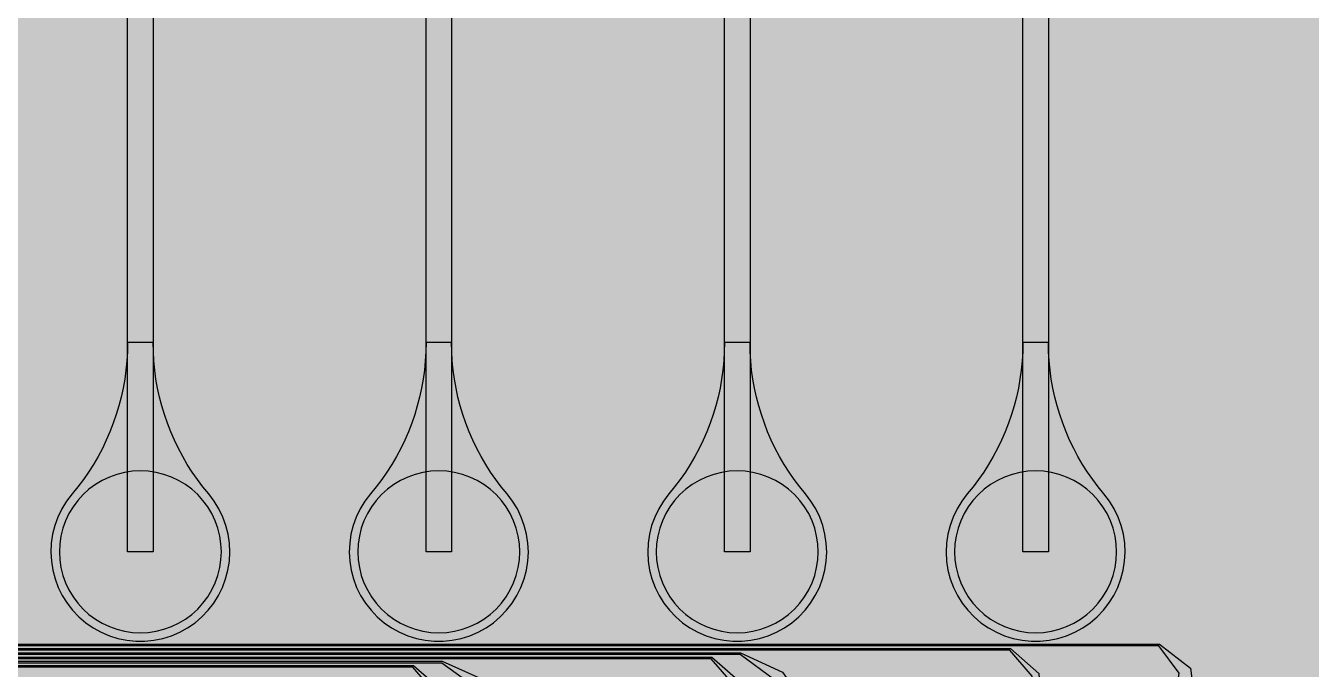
# Model space of a CAD drawing. Header units: metres. Extents: x -7240 to 10960, y -29667 to 1823.
# Drawn here: x -1187 to 321, y -20920 to -20165 of the extents above; entities that cross this region are included whole.
import ezdxf

# ---------------------------------------------------------------- set-up
doc = ezdxf.new("R2010")
doc.units = ezdxf.units.M
for name, color, linetype in [('Metal1', 4, 'CONTINUOUS'), ('Polyimide', 7, 'CONTINUOUS'), ('Polyimide_Negative', 5, 'CONTINUOUS')]:
    doc.layers.add(name, color=color, linetype=linetype)

msp = doc.modelspace()

# ---------------------------------------------------------------- hatches: boundary and pattern name
at = {"layer": 'Polyimide'}
msp.add_hatch(color=7, dxfattribs=at).paths.add_polyline_path([(4088.5, -11806.9), (4098.7, -11851.2), (4115.6, -11893.5), (4138.6, -11932.7), (4167.4, -11968), (4201.1, -11998.5), (4239, -12023.6), (4280.3, -12042.7), (4349.2, -12073.7), (4413.2, -12113.8), (4471.3, -12162), (4522.3, -12217.7), (4565.4, -12279.7), (4599.7, -12346.9), (4624.7, -12418.2), (4639.9, -12492.2), (4645, -12567.5), (4639.9, -12642.8), (4624.7, -12716.8), (4599.7, -12788.1), (4565.4, -12855.3), (4522.3, -12917.3), (4471.3, -12973), (4413.2, -13021.2), (4349.2, -13061.3), (4280.3, -13092.3), (4239, -13111.4), (4201.1, -13136.5), (4167.4, -13167), (4138.6, -13202.3), (4115.6, -13241.5), (4098.7, -13283.8), (4088.5, -13328.1), (4085, -13373.5), (4085, -13567.5), (4099.4, -13861.6), (4142.6, -14152.8), (4214.2, -14438.4), (4313.4, -14715.5), (4439.2, -14981.7), (4590.6, -15234.2), (4766, -15470.7), (4963.7, -15688.8), (5181.8, -15886.5), (5418.3, -16061.9), (5670.8, -16213.3), (5936.9, -16339.1), (6214.1, -16438.3), (6499.7, -16509.9), (6790.9, -16553.1), (7085, -16567.5), (9960.4, -16567.5), (10038.8, -16571.4), (10116.4, -16582.9), (10192.6, -16601.9), (10266.5, -16628.4), (10337.5, -16662), (10404.8, -16702.3), (10467.9, -16749.1), (10526.1, -16801.8), (10578.8, -16860), (10625.6, -16923), (10665.9, -16990.4), (10699.5, -17061.4), (10725.9, -17135.3), (10745, -17211.4), (10756.5, -17289.1), (10760.4, -17367.5), (10760.4, -21957.3), (10721.6, -22012.9), (10686, -22070.6), (10653.6, -22130.1), (10624.5, -22191.4), (10598.9, -22254.2), (10576.8, -22318.2), (10558.3, -22383.5), (10543.4, -22449.6), (10532.2, -22516.5), (10524.7, -22583.8), (10521, -22651.5), (10521, -22719.3), (10524.7, -22787), (10532.2, -22854.4), (10543.4, -22921.2), (10558.3, -22987.4), (10576.8, -23052.6), (10598.9, -23116.7), (10624.5, -23179.5), (10653.6, -23240.7), (10686, -23300.3), (10721.6, -23357.9), (10760.4, -23413.5), (10760.4, -28667.5), (10756.5, -28745.9), (10745, -28823.6), (10725.9, -28899.7), (10699.5, -28973.6), (10665.9, -29044.6), (10625.6, -29112), (10578.8, -29175), (10526.1, -29233.2), (10467.9, -29285.9), (10404.8, -29332.7), (10337.5, -29373), (10266.5, -29406.6), (10192.6, -29433.1), (10116.4, -29452.1), (10038.8, -29463.6), (9960.4, -29467.5), (-6239.6, -29467.5), (-6318, -29463.6), (-6395.7, -29452.1), (-6471.9, -29433.1), (-6545.8, -29406.6), (-6616.7, -29373), (-6684.1, -29332.7), (-6747.1, -29285.9), (-6805.3, -29233.2), (-6858, -29175), (-6904.8, -29112), (-6945.2, -29044.6), (-6978.7, -28973.6), (-7005.2, -28899.7), (-7024.3, -28823.6), (-7035.8, -28745.9), (-7039.6, -28667.5), (-7039.6, -23426.3), (-6999.4, -23370.1), (-6962.3, -23311.6), (-6928.7, -23251.2), (-6898.5, -23189), (-6871.8, -23125.1), (-6848.8, -23059.9), (-6829.5, -22993.4), (-6814, -22926), (-6802.4, -22857.8), (-6794.6, -22789.1), (-6790.7, -22720), (-6790.7, -22650.8), (-6794.6, -22581.8), (-6802.4, -22513), (-6814, -22444.8), (-6829.5, -22377.4), (-6848.8, -22311), (-6871.8, -22245.7), (-6898.5, -22181.9), (-6928.7, -22119.7), (-6962.3, -22059.2), (-6999.4, -22000.8), (-7039.6, -21944.5), (-7039.6, -17367.5), (-7035.8, -17289.1), (-7024.3, -17211.4), (-7005.2, -17135.3), (-6978.7, -17061.4), (-6945.2, -16990.4), (-6904.8, -16923), (-6858, -16860), (-6805.3, -16801.8), (-6747.1, -16749.1), (-6684.1, -16702.3), (-6616.7, -16662), (-6545.8, -16628.4), (-6471.9, -16601.9), (-6395.7, -16582.9), (-6318, -16571.4), (-6239.6, -16567.5), (-3334, -16567.5), (-3039.9, -16553.1), (-2748.7, -16509.9), (-2463.1, -16438.3), (-2185.9, -16339.1), (-1919.8, -16213.3), (-1667.3, -16061.9), (-1430.8, -15886.5), (-1212.7, -15688.8), (-1015, -15470.7), (-839.6, -15234.2), (-688.2, -14981.7), (-562.4, -14715.5), (-463.2, -14438.4), (-391.6, -14152.8), (-348.4, -13861.6), (-334, -13567.5), (-334, -13373.5), (-337.5, -13328.1), (-347.7, -13283.8), (-364.6, -13241.5), (-387.6, -13202.3), (-416.4, -13167), (-450.1, -13136.5), (-488, -13111.4), (-529.3, -13092.3), (-529.3, -13092.3), (-598.2, -13061.3), (-662.2, -13021.2), (-720.3, -12973), (-771.3, -12917.3), (-814.4, -12855.3), (-848.7, -12788.1), (-873.7, -12716.8), (-888.9, -12642.8), (-894, -12567.5), (-888.9, -12492.2), (-873.7, -12418.2), (-848.7, -12346.9), (-814.4, -12279.7), (-771.3, -12217.7), (-720.3, -12162), (-662.2, -12113.8), (-598.2, -12073.7), (-529.3, -12042.7), (-488, -12023.6), (-450.1, -11998.5), (-416.4, -11968), (-387.6, -11932.7), (-364.6, -11893.5), (-347.7, -11851.2), (-337.5, -11806.9), (-334, -11761.5), (-334, -11074.3), (-337.5, -11028.9), (-347.7, -10984.6), (-364.6, -10942.4), (-387.6, -10903.1), (-416.4, -10867.8), (-450.1, -10837.3), (-488, -10812.2), (-529.3, -10793.2), (-529.3, -10793.2), (-598.2, -10762.1), (-662.2, -10722.1), (-720.3, -10673.8), (-771.3, -10618.1), (-814.4, -10556.1), (-848.7, -10488.9), (-873.7, -10417.6), (-888.9, -10343.7), (-894, -10268.3), (-888.9, -10193), (-873.7, -10119), (-848.7, -10047.8), (-814.4, -9980.5), (-771.3, -9918.5), (-720.3, -9862.9), (-662.2, -9814.6), (-598.2, -9774.6), (-529.3, -9743.5), (-488, -9724.5), (-450.1, -9699.4), (-416.4, -9668.8), (-387.6, -9633.5), (-364.6, -9594.3), (-347.7, -9552), (-337.5, -9507.7), (-334, -9462.4), (-334, -8775.1), (-337.5, -8729.8), (-347.7, -8685.5), (-364.6, -8643.2), (-387.6, -8604), (-416.4, -8568.7), (-450.1, -8538.1), (-488, -8513), (-529.3, -8494), (-529.3, -8494), (-598.2, -8462.9), (-662.2, -8422.9), (-720.3, -8374.6), (-771.3, -8319), (-814.4, -8257), (-848.7, -8189.7), (-873.7, -8118.5), (-888.9, -8044.5), (-894, -7969.2), (-888.9, -7893.8), (-873.7, -7819.9), (-848.7, -7748.6), (-814.4, -7681.4), (-771.3, -7619.4), (-720.3, -7563.7), (-662.2, -7515.4), (-598.2, -7475.4), (-529.3, -7444.3), (-529.3, -7444.3), (-488, -7425.3), (-450.1, -7400.2), (-416.4, -7369.7), (-387.6, -7334.4), (-364.6, -7295.1), (-347.7, -7252.9), (-337.5, -7208.6), (-334, -7163.2), (-334, -6476), (-337.5, -6430.6), (-347.7, -6386.3), (-364.6, -6344), (-387.6, -6304.8), (-416.4, -6269.5), (-450.1, -6239), (-488, -6213.9), (-529.3, -6194.8), (-529.3, -6194.8), (-598.2, -6163.8), (-662.2, -6123.7), (-720.3, -6075.5), (-771.3, -6019.8), (-814.4, -5957.8), (-848.7, -5890.6), (-873.7, -5819.3), (-888.9, -5745.3), (-894, -5670), (-888.9, -5594.7), (-873.7, -5520.7), (-848.7, -5449.4), (-814.4, -5382.2), (-771.3, -5320.2), (-720.3, -5264.5), (-662.2, -5216.3), (-598.2, -5176.2), (-529.3, -5145.2), (-529.3, -5145.2), (-488, -5126.1), (-450.1, -5101), (-416.4, -5070.5), (-387.6, -5035.2), (-364.6, -4996), (-347.7, -4953.7), (-337.5, -4909.4), (-334, -4864), (-334, 380), (-334, 1522.5), (-289, 1522.5), (-288.8, 1515.6), (-288.1, 1508.8), (-287, 1502), (-285.4, 1495.3), (-283.4, 1488.7), (-281, 1482.3), (-278.2, 1476.1), (-274.9, 1470), (-271.3, 1464.2), (-267.3, 1458.6), (-262.9, 1453.3), (-258.2, 1448.3), (-253.2, 1443.6), (-247.9, 1439.2), (-242.3, 1435.2), (-236.5, 1431.6), (-230.4, 1428.3), (-224.2, 1425.5), (-217.8, 1423.1), (-211.2, 1421.1), (-204.5, 1419.5), (-197.7, 1418.4), (-190.9, 1417.7), (-184, 1417.5), (-177.1, 1417.7), (-170.3, 1418.4), (-163.5, 1419.5), (-156.8, 1421.1), (-150.2, 1423.1), (-143.8, 1425.5), (-137.6, 1428.3), (-131.5, 1431.6), (-125.7, 1435.2), (-120.1, 1439.2), (-114.8, 1443.6), (-109.8, 1448.3), (-105.1, 1453.3), (-100.7, 1458.6), (-96.7, 1464.2), (-93.1, 1470), (-89.8, 1476.1), (-87, 1482.3), (-84.6, 1488.7), (-82.6, 1495.3), (-81, 1502), (-79.9, 1508.8), (-79.2, 1515.6), (-79, 1522.5), (1786, 1522.5), (3835, 1522.5), (3835.2, 1529), (3835.9, 1535.6), (3836.9, 1542), (3838.4, 1548.4), (3840.3, 1554.6), (3842.6, 1560.8), (3845.3, 1566.7), (3848.4, 1572.5), (3851.9, 1578.1), (3855.7, 1583.4), (3859.8, 1588.4), (3864.3, 1593.2), (3869.1, 1597.7), (3874.1, 1601.8), (3879.4, 1605.6), (3885, 1609.1), (3890.8, 1612.2), (3896.7, 1614.9), (3902.9, 1617.2), (3909.1, 1619.1), (3915.5, 1620.6), (3921.9, 1621.6), (3928.5, 1622.3), (3935, 1622.5), (3941.5, 1622.3), (3948.1, 1621.6), (3954.5, 1620.6), (3960.9, 1619.1), (3967.1, 1617.2), (3973.3, 1614.9), (3979.2, 1612.2), (3985, 1609.1), (3990.6, 1605.6), (3995.9, 1601.8), (4000.9, 1597.7), (4005.7, 1593.2), (4010.2, 1588.4), (4014.3, 1583.4), (4018.1, 1578.1), (4021.6, 1572.5), (4024.7, 1566.7), (4027.4, 1560.8), (4029.7, 1554.6), (4031.6, 1548.4), (4033.1, 1542), (4034.1, 1535.6), (4034.8, 1529), (4035, 1522.5), (4085, 1522.5), (4085, 380), (4085, 330), (4085, -4864), (4088.5, -4909.4), (4098.7, -4953.7), (4115.6, -4996), (4138.6, -5035.2), (4167.4, -5070.5), (4201.1, -5101), (4239, -5126.1), (4280.3, -5145.2), (4280.3, -5145.2), (4349.2, -5176.2), (4413.2, -5216.3), (4471.3, -5264.5), (4522.3, -5320.2), (4565.4, -5382.2), (4599.7, -5449.4), (4624.7, -5520.7), (4639.9, -5594.7), (4645, -5670), (4639.9, -5745.3), (4624.7, -5819.3), (4599.7, -5890.6), (4565.4, -5957.8), (4522.3, -6019.8), (4471.3, -6075.5), (4413.2, -6123.7), (4349.2, -6163.8), (4280.3, -6194.8), (4239, -6213.9), (4201.1, -6239), (4167.4, -6269.5), (4138.6, -6304.8), (4115.6, -6344), (4098.7, -6386.3), (4088.5, -6430.6), (4085, -6476), (4085, -11761.5), (4088.5, -11806.9)])

# ---------------------------------------------------------------- linework, layer by layer
at = {"layer": 'Metal1'}
for points in [[(1213.9, -18191.7), (1213.9, -22372.9), (1183.3, -22403.5), (-6032.5, -22403.5), (-6063.1, -22372.9), (-6063.1, -19801.6), (-6032.5, -19771), (-31.7, -19771), (1.8, -19800.4), (12.9, -19964.2), (12.9, -20782.5), (-17.1, -20782.5), (-17.1, -19964.2), (-6, -19803.6), (-32.5, -19773), (-6031.7, -19773), (-6061.1, -19802.4), (-6061.1, -22372.1), (-6031.7, -22401.5), (1182.5, -22401.5), (1211.9, -22372.1), (1211.9, -18191.7)], [(1203.9, -18191.7), (1203.9, -22362.9), (1173.3, -22393.5), (-6022.5, -22393.5), (-6053.1, -22362.9), (-6053.1, -19811.6), (-6022.5, -19781), (-381.7, -19781), (-348.2, -19810.4), (-337.1, -19972.2), (-337.1, -20782.5), (-367.1, -20782.5), (-367.1, -19972.2), (-356.1, -19813.6), (-382.5, -19783), (-6021.7, -19783), (-6051.1, -19812.4), (-6051.1, -22362.1), (-6021.7, -22391.5), (1172.5, -22391.5), (1201.9, -22362.1), (1201.9, -18191.7)], [(1193.9, -18191.7), (1193.9, -22352.9), (1163.3, -22383.5), (-6012.5, -22383.5), (-6043.1, -22352.9), (-6043.1, -19821.6), (-6012.5, -19791), (-731.7, -19791), (-698.2, -19820.4), (-687.1, -19980.2), (-687.1, -20782.5), (-717.1, -20782.5), (-717.1, -19980.2), (-706.1, -19823.6), (-732.5, -19793), (-6011.7, -19793), (-6041.1, -19822.4), (-6041.1, -22352.1), (-6011.7, -22381.5), (1162.5, -22381.5), (1191.9, -22352.1), (1191.9, -18191.7)], [(1183.9, -18191.7), (1183.9, -22342.9), (1153.3, -22373.5), (-6002.5, -22373.5), (-6033.1, -22342.9), (-6033.1, -19831.6), (-6002.5, -19801), (-1081.7, -19801), (-1048.1, -19830.3), (-1037.1, -19988.2), (-1037.1, -20782.5), (-1067.1, -20782.5), (-1067.1, -19988.2), (-1056.1, -19833.7), (-1082.5, -19803), (-6001.7, -19803), (-6031.1, -19832.4), (-6031.1, -22342.1), (-6001.7, -22371.5), (1152.5, -22371.5), (1181.9, -22342.1), (1181.9, -18191.7)], [(1058.9, -18191.7), (1058.9, -22217.9), (1028.3, -22248.5), (-5877.5, -22248.5), (-5908.1, -22217.9), (-5908.1, -20921.6), (-5877.5, -20891), (143.3, -20891), (179.6, -20919.2), (187.9, -20982.8), (187.9, -21152.5), (157.9, -21152.5), (157.9, -20982.8), (166.1, -20924.8), (142.5, -20893), (-5876.7, -20893), (-5906.1, -20922.4), (-5906.1, -22217.1), (-5876.7, -22246.5), (1027.5, -22246.5), (1056.9, -22217.1), (1056.9, -18191.7)], [(1053.9, -18191.7), (1053.9, -22212.9), (1023.3, -22243.5), (-5872.5, -22243.5), (-5903.1, -22212.9), (-5903.1, -20926.6), (-5872.5, -20896), (-31.7, -20896), (1.8, -20925.4), (12.9, -21086.2), (12.9, -21892.5), (-17.1, -21892.5), (-17.1, -21086.2), (-6.1, -20928.6), (-32.5, -20898), (-5871.7, -20898), (-5901.1, -20927.4), (-5901.1, -22212.1), (-5871.7, -22241.5), (1022.5, -22241.5), (1051.9, -22212.1), (1051.9, -18191.7)], [(1048.9, -18191.7), (1048.9, -22207.9), (1018.3, -22238.5), (-5867.5, -22238.5), (-5898.1, -22207.9), (-5898.1, -20931.6), (-5867.5, -20901), (-348.1, -20901), (-299, -20923.6), (-247.4, -20997.3), (-164.1, -21145.1), (-190.2, -21159.9), (-273.5, -21012), (-308.2, -20932.6), (-348.6, -20903), (-5866.7, -20903), (-5896.1, -20932.4), (-5896.1, -22207.1), (-5866.7, -22236.5), (1017.5, -22236.5), (1046.9, -22207.1), (1046.9, -18191.7)], [(1043.9, -18191.7), (1043.9, -22202.9), (1013.3, -22233.5), (-5862.5, -22233.5), (-5893.1, -22202.9), (-5893.1, -20936.6), (-5862.5, -20906), (-381.7, -20906), (-348.1, -20935.4), (-337.1, -21094.2), (-337.1, -21892.5), (-367.1, -21892.5), (-367.1, -21094.2), (-356.1, -20938.6), (-382.5, -20908), (-5861.7, -20908), (-5891.1, -20937.4), (-5891.1, -22202.1), (-5861.7, -22231.5), (1012.5, -22231.5), (1041.9, -22202.1), (1041.9, -18191.7)], [(1038.9, -18191.7), (1038.9, -22197.9), (1008.3, -22228.5), (-5857.5, -22228.5), (-5888.1, -22197.9), (-5888.1, -20941.6), (-5857.5, -20911), (-698.1, -20911), (-648.4, -20933), (-600.1, -20998.6), (-514.2, -21144.9), (-540.1, -21160.1), (-626, -21013.8), (-657.9, -20942.7), (-698.6, -20913), (-5856.7, -20913), (-5886.1, -20942.4), (-5886.1, -22197.1), (-5856.7, -22226.5), (1007.5, -22226.5), (1036.9, -22197.1), (1036.9, -18191.7)], [(1033.9, -18191.7), (1033.9, -22192.9), (1003.3, -22223.5), (-5852.5, -22223.5), (-5883.1, -22192.9), (-5883.1, -20946.6), (-5852.5, -20916), (-731.7, -20916), (-698.1, -20945.3), (-687.1, -21102.2), (-687.1, -21892.5), (-717.1, -21892.5), (-717.1, -21102.2), (-706.1, -20948.7), (-732.5, -20918), (-5851.7, -20918), (-5881.1, -20947.4), (-5881.1, -22192.1), (-5851.7, -22221.5), (1002.5, -22221.5), (1031.9, -22192.1), (1031.9, -18191.7)]]:
    msp.add_lwpolyline(points, dxfattribs=at)
for points in [[(-1067.1, -20536.9), (-1067.3, -20547.7), (-1068, -20558.4), (-1069, -20569.1), (-1070.5, -20579.7), (-1072.3, -20590.3), (-1074.6, -20600.8), (-1077.3, -20611.1), (-1080.4, -20621.4), (-1083.9, -20631.6), (-1087.8, -20641.6), (-1092.1, -20651.4), (-1096.7, -20661.1), (-1101.8, -20670.6), (-1107.2, -20679.9), (-1112.9, -20688.9), (-1119, -20697.7), (-1125.5, -20706.3), (-1132.3, -20714.6), (-1138.7, -20723.1), (-1144.2, -20732.1), (-1148.9, -20741.7), (-1152.5, -20751.6), (-1155.1, -20761.9), (-1156.6, -20772.4), (-1157.1, -20783), (-1156.5, -20793.6), (-1154.9, -20804.1), (-1152.2, -20814.3), (-1148.5, -20824.2), (-1143.8, -20833.7), (-1138.1, -20842.7), (-1131.6, -20851.1), (-1124.3, -20858.8), (-1116.2, -20865.7), (-1107.5, -20871.7), (-1098.2, -20876.8), (-1088.5, -20881), (-1078.4, -20884.2), (-1068, -20886.3), (-1057.4, -20887.4), (-1046.8, -20887.4), (-1036.3, -20886.3), (-1025.9, -20884.2), (-1015.8, -20881), (-1006, -20876.8), (-996.7, -20871.7), (-988, -20865.7), (-980, -20858.8), (-972.6, -20851.1), (-966.1, -20842.7), (-960.5, -20833.7), (-955.8, -20824.2), (-952.1, -20814.3), (-949.4, -20804.1), (-947.7, -20793.6), (-947.1, -20783), (-947.6, -20772.4), (-949.2, -20761.9), (-951.8, -20751.6), (-955.4, -20741.7), (-960, -20732.1), (-965.6, -20723.1), (-972, -20714.6), (-978.8, -20706.3), (-985.2, -20697.7), (-991.3, -20688.9), (-997.1, -20679.9), (-1002.5, -20670.6), (-1007.5, -20661.1), (-1012.2, -20651.4), (-1016.4, -20641.6), (-1020.3, -20631.6), (-1023.8, -20621.4), (-1026.9, -20611.1), (-1029.6, -20600.8), (-1031.9, -20590.3), (-1033.8, -20579.7), (-1035.2, -20569.1), (-1036.3, -20558.4), (-1036.9, -20547.7), (-1037.1, -20536.9), (-1067.1, -20536.9)], [(-717.1, -20536.9), (-717.3, -20547.7), (-718, -20558.4), (-719, -20569.1), (-720.5, -20579.7), (-722.3, -20590.3), (-724.6, -20600.8), (-727.3, -20611.1), (-730.4, -20621.4), (-733.9, -20631.6), (-737.8, -20641.6), (-742.1, -20651.4), (-746.7, -20661.1), (-751.8, -20670.6), (-757.2, -20679.9), (-762.9, -20688.9), (-769, -20697.7), (-775.5, -20706.3), (-782.3, -20714.6), (-788.7, -20723.1), (-794.2, -20732.1), (-798.9, -20741.7), (-802.5, -20751.6), (-805.1, -20761.9), (-806.6, -20772.4), (-807.1, -20783), (-806.5, -20793.6), (-804.9, -20804.1), (-802.2, -20814.3), (-798.5, -20824.2), (-793.8, -20833.7), (-788.1, -20842.7), (-781.6, -20851.1), (-774.3, -20858.8), (-766.2, -20865.7), (-757.5, -20871.7), (-748.2, -20876.8), (-738.5, -20881), (-728.4, -20884.2), (-718, -20886.3), (-707.4, -20887.4), (-696.8, -20887.4), (-686.3, -20886.3), (-675.9, -20884.2), (-665.8, -20881), (-656, -20876.8), (-646.7, -20871.7), (-638, -20865.7), (-630, -20858.8), (-622.6, -20851.1), (-616.1, -20842.7), (-610.5, -20833.7), (-605.8, -20824.2), (-602.1, -20814.3), (-599.4, -20804.1), (-597.7, -20793.6), (-597.1, -20783), (-597.6, -20772.4), (-599.2, -20761.9), (-601.8, -20751.6), (-605.4, -20741.7), (-610, -20732.1), (-615.6, -20723.1), (-622, -20714.6), (-628.8, -20706.3), (-635.2, -20697.7), (-641.3, -20688.9), (-647.1, -20679.9), (-652.5, -20670.6), (-657.5, -20661.1), (-662.2, -20651.4), (-666.4, -20641.6), (-670.3, -20631.6), (-673.8, -20621.4), (-676.9, -20611.1), (-679.6, -20600.8), (-681.9, -20590.3), (-683.8, -20579.7), (-685.2, -20569.1), (-686.3, -20558.4), (-686.9, -20547.7), (-687.1, -20536.9), (-717.1, -20536.9)], [(-367.1, -20536.9), (-367.3, -20547.7), (-368, -20558.4), (-369, -20569.1), (-370.5, -20579.7), (-372.3, -20590.3), (-374.6, -20600.8), (-377.3, -20611.1), (-380.4, -20621.4), (-383.9, -20631.6), (-387.8, -20641.6), (-392.1, -20651.4), (-396.7, -20661.1), (-401.8, -20670.6), (-407.2, -20679.9), (-412.9, -20688.9), (-419, -20697.7), (-425.5, -20706.3), (-432.3, -20714.6), (-438.7, -20723.1), (-444.2, -20732.1), (-448.9, -20741.7), (-452.5, -20751.6), (-455.1, -20761.9), (-456.6, -20772.4), (-457.1, -20783), (-456.5, -20793.6), (-454.9, -20804.1), (-452.2, -20814.3), (-448.5, -20824.2), (-443.8, -20833.7), (-438.1, -20842.7), (-431.6, -20851.1), (-424.3, -20858.8), (-416.2, -20865.7), (-407.5, -20871.7), (-398.2, -20876.8), (-388.5, -20881), (-378.4, -20884.2), (-368, -20886.3), (-357.4, -20887.4), (-346.8, -20887.4), (-336.3, -20886.3), (-325.9, -20884.2), (-315.8, -20881), (-306, -20876.8), (-296.7, -20871.7), (-288, -20865.7), (-280, -20858.8), (-272.6, -20851.1), (-266.1, -20842.7), (-260.5, -20833.7), (-255.8, -20824.2), (-252.1, -20814.3), (-249.4, -20804.1), (-247.7, -20793.6), (-247.1, -20783), (-247.6, -20772.4), (-249.2, -20761.9), (-251.8, -20751.6), (-255.4, -20741.7), (-260, -20732.1), (-265.6, -20723.1), (-272, -20714.6), (-278.8, -20706.3), (-285.2, -20697.7), (-291.3, -20688.9), (-297.1, -20679.9), (-302.5, -20670.6), (-307.5, -20661.1), (-312.2, -20651.4), (-316.4, -20641.6), (-320.3, -20631.6), (-323.8, -20621.4), (-326.9, -20611.1), (-329.6, -20600.8), (-331.9, -20590.3), (-333.8, -20579.7), (-335.2, -20569.1), (-336.3, -20558.4), (-336.9, -20547.7), (-337.1, -20536.9), (-367.1, -20536.9)], [(-17.1, -20536.9), (-17.3, -20547.7), (-18, -20558.4), (-19, -20569.1), (-20.5, -20579.7), (-22.3, -20590.3), (-24.6, -20600.8), (-27.3, -20611.1), (-30.4, -20621.4), (-33.9, -20631.6), (-37.8, -20641.6), (-42.1, -20651.4), (-46.7, -20661.1), (-51.8, -20670.6), (-57.2, -20679.9), (-62.9, -20688.9), (-69, -20697.7), (-75.5, -20706.3), (-82.3, -20714.6), (-88.7, -20723.1), (-94.2, -20732.1), (-98.9, -20741.7), (-102.5, -20751.6), (-105.1, -20761.9), (-106.6, -20772.4), (-107.1, -20783), (-106.5, -20793.6), (-104.9, -20804.1), (-102.2, -20814.3), (-98.5, -20824.2), (-93.8, -20833.7), (-88.1, -20842.7), (-81.6, -20851.1), (-74.3, -20858.8), (-66.2, -20865.7), (-57.5, -20871.7), (-48.2, -20876.8), (-38.5, -20881), (-28.4, -20884.2), (-18, -20886.3), (-7.4, -20887.4), (3.2, -20887.4), (13.7, -20886.3), (24.1, -20884.2), (34.2, -20881), (44, -20876.8), (53.3, -20871.7), (62, -20865.7), (70, -20858.8), (77.4, -20851.1), (83.9, -20842.7), (89.5, -20833.7), (94.2, -20824.2), (97.9, -20814.3), (100.6, -20804.1), (102.3, -20793.6), (102.9, -20783), (102.4, -20772.4), (100.8, -20761.9), (98.2, -20751.6), (94.6, -20741.7), (90, -20732.1), (84.4, -20723.1), (78, -20714.6), (71.2, -20706.3), (64.8, -20697.7), (58.7, -20688.9), (52.9, -20679.9), (47.5, -20670.6), (42.5, -20661.1), (37.8, -20651.4), (33.6, -20641.6), (29.7, -20631.6), (26.2, -20621.4), (23.1, -20611.1), (20.4, -20600.8), (18.1, -20590.3), (16.2, -20579.7), (14.8, -20569.1), (13.7, -20558.4), (13.1, -20547.7), (12.9, -20536.9), (-17.1, -20536.9)]]:
    msp.add_lwpolyline(points, close=True, dxfattribs=at)
at = {"layer": 'Polyimide_Negative'}
for points in [[(-957.1, -20782.5), (-957.6, -20773.2), (-959, -20764), (-961.2, -20754.9), (-964.4, -20746.1), (-968.3, -20737.7), (-973.1, -20729.7), (-978.7, -20722.2), (-984.9, -20715.3), (-991.9, -20709.1), (-999.3, -20703.5), (-1007.3, -20698.7), (-1015.8, -20694.7), (-1024.5, -20691.6), (-1033.6, -20689.3), (-1042.8, -20688), (-1052.1, -20687.5), (-1061.4, -20688), (-1070.7, -20689.3), (-1079.7, -20691.6), (-1088.5, -20694.7), (-1096.9, -20698.7), (-1104.9, -20703.5), (-1112.4, -20709.1), (-1119.3, -20715.3), (-1125.6, -20722.2), (-1131.1, -20729.7), (-1135.9, -20737.7), (-1139.9, -20746.1), (-1143, -20754.9), (-1145.3, -20764), (-1146.7, -20773.2), (-1147.1, -20782.5), (-1146.7, -20791.8), (-1145.3, -20801), (-1143, -20810.1), (-1139.9, -20818.9), (-1135.9, -20827.3), (-1131.1, -20835.3), (-1125.6, -20842.8), (-1119.3, -20849.7), (-1112.4, -20855.9), (-1104.9, -20861.5), (-1096.9, -20866.3), (-1088.5, -20870.3), (-1079.7, -20873.4), (-1070.7, -20875.7), (-1061.4, -20877), (-1052.1, -20877.5), (-1042.8, -20877), (-1033.6, -20875.7), (-1024.5, -20873.4), (-1015.8, -20870.3), (-1007.3, -20866.3), (-999.3, -20861.5), (-991.9, -20855.9), (-984.9, -20849.7), (-978.7, -20842.8), (-973.1, -20835.3), (-968.3, -20827.3), (-964.4, -20818.9), (-961.2, -20810.1), (-959, -20801), (-957.6, -20791.8), (-957.1, -20782.5)], [(-607.1, -20782.5), (-607.6, -20773.2), (-609, -20764), (-611.2, -20754.9), (-614.4, -20746.1), (-618.3, -20737.7), (-623.1, -20729.7), (-628.7, -20722.2), (-634.9, -20715.3), (-641.9, -20709.1), (-649.3, -20703.5), (-657.3, -20698.7), (-665.8, -20694.7), (-674.5, -20691.6), (-683.6, -20689.3), (-692.8, -20688), (-702.1, -20687.5), (-711.4, -20688), (-720.7, -20689.3), (-729.7, -20691.6), (-738.5, -20694.7), (-746.9, -20698.7), (-754.9, -20703.5), (-762.4, -20709.1), (-769.3, -20715.3), (-775.6, -20722.2), (-781.1, -20729.7), (-785.9, -20737.7), (-789.9, -20746.1), (-793, -20754.9), (-795.3, -20764), (-796.7, -20773.2), (-797.1, -20782.5), (-796.7, -20791.8), (-795.3, -20801), (-793, -20810.1), (-789.9, -20818.9), (-785.9, -20827.3), (-781.1, -20835.3), (-775.6, -20842.8), (-769.3, -20849.7), (-762.4, -20855.9), (-754.9, -20861.5), (-746.9, -20866.3), (-738.5, -20870.3), (-729.7, -20873.4), (-720.7, -20875.7), (-711.4, -20877), (-702.1, -20877.5), (-692.8, -20877), (-683.6, -20875.7), (-674.5, -20873.4), (-665.8, -20870.3), (-657.3, -20866.3), (-649.3, -20861.5), (-641.9, -20855.9), (-634.9, -20849.7), (-628.7, -20842.8), (-623.1, -20835.3), (-618.3, -20827.3), (-614.4, -20818.9), (-611.2, -20810.1), (-609, -20801), (-607.6, -20791.8), (-607.1, -20782.5)], [(-257.1, -20782.5), (-257.6, -20773.2), (-259, -20764), (-261.2, -20754.9), (-264.4, -20746.1), (-268.3, -20737.7), (-273.1, -20729.7), (-278.7, -20722.2), (-284.9, -20715.3), (-291.9, -20709.1), (-299.3, -20703.5), (-307.3, -20698.7), (-315.8, -20694.7), (-324.5, -20691.6), (-333.6, -20689.3), (-342.8, -20688), (-352.1, -20687.5), (-361.4, -20688), (-370.7, -20689.3), (-379.7, -20691.6), (-388.5, -20694.7), (-396.9, -20698.7), (-404.9, -20703.5), (-412.4, -20709.1), (-419.3, -20715.3), (-425.6, -20722.2), (-431.1, -20729.7), (-435.9, -20737.7), (-439.9, -20746.1), (-443, -20754.9), (-445.3, -20764), (-446.7, -20773.2), (-447.1, -20782.5), (-446.7, -20791.8), (-445.3, -20801), (-443, -20810.1), (-439.9, -20818.9), (-435.9, -20827.3), (-431.1, -20835.3), (-425.6, -20842.8), (-419.3, -20849.7), (-412.4, -20855.9), (-404.9, -20861.5), (-396.9, -20866.3), (-388.5, -20870.3), (-379.7, -20873.4), (-370.7, -20875.7), (-361.4, -20877), (-352.1, -20877.5), (-342.8, -20877), (-333.6, -20875.7), (-324.5, -20873.4), (-315.8, -20870.3), (-307.3, -20866.3), (-299.3, -20861.5), (-291.9, -20855.9), (-284.9, -20849.7), (-278.7, -20842.8), (-273.1, -20835.3), (-268.3, -20827.3), (-264.4, -20818.9), (-261.2, -20810.1), (-259, -20801), (-257.6, -20791.8), (-257.1, -20782.5)], [(92.9, -20782.5), (92.4, -20773.2), (91, -20764), (88.8, -20754.9), (85.6, -20746.1), (81.7, -20737.7), (76.9, -20729.7), (71.3, -20722.2), (65.1, -20715.3), (58.1, -20709.1), (50.7, -20703.5), (42.7, -20698.7), (34.2, -20694.7), (25.5, -20691.6), (16.4, -20689.3), (7.2, -20688), (-2.1, -20687.5), (-11.4, -20688), (-20.7, -20689.3), (-29.7, -20691.6), (-38.5, -20694.7), (-46.9, -20698.7), (-54.9, -20703.5), (-62.4, -20709.1), (-69.3, -20715.3), (-75.6, -20722.2), (-81.1, -20729.7), (-85.9, -20737.7), (-89.9, -20746.1), (-93, -20754.9), (-95.3, -20764), (-96.7, -20773.2), (-97.1, -20782.5), (-96.7, -20791.8), (-95.3, -20801), (-93, -20810.1), (-89.9, -20818.9), (-85.9, -20827.3), (-81.1, -20835.3), (-75.6, -20842.8), (-69.3, -20849.7), (-62.4, -20855.9), (-54.9, -20861.5), (-46.9, -20866.3), (-38.5, -20870.3), (-29.7, -20873.4), (-20.7, -20875.7), (-11.4, -20877), (-2.1, -20877.5), (7.2, -20877), (16.4, -20875.7), (25.5, -20873.4), (34.2, -20870.3), (42.7, -20866.3), (50.7, -20861.5), (58.1, -20855.9), (65.1, -20849.7), (71.3, -20842.8), (76.9, -20835.3), (81.7, -20827.3), (85.6, -20818.9), (88.8, -20810.1), (91, -20801), (92.4, -20791.8), (92.9, -20782.5)]]:
    msp.add_lwpolyline(points, close=True, dxfattribs=at)

doc.saveas('drawing.dxf')
